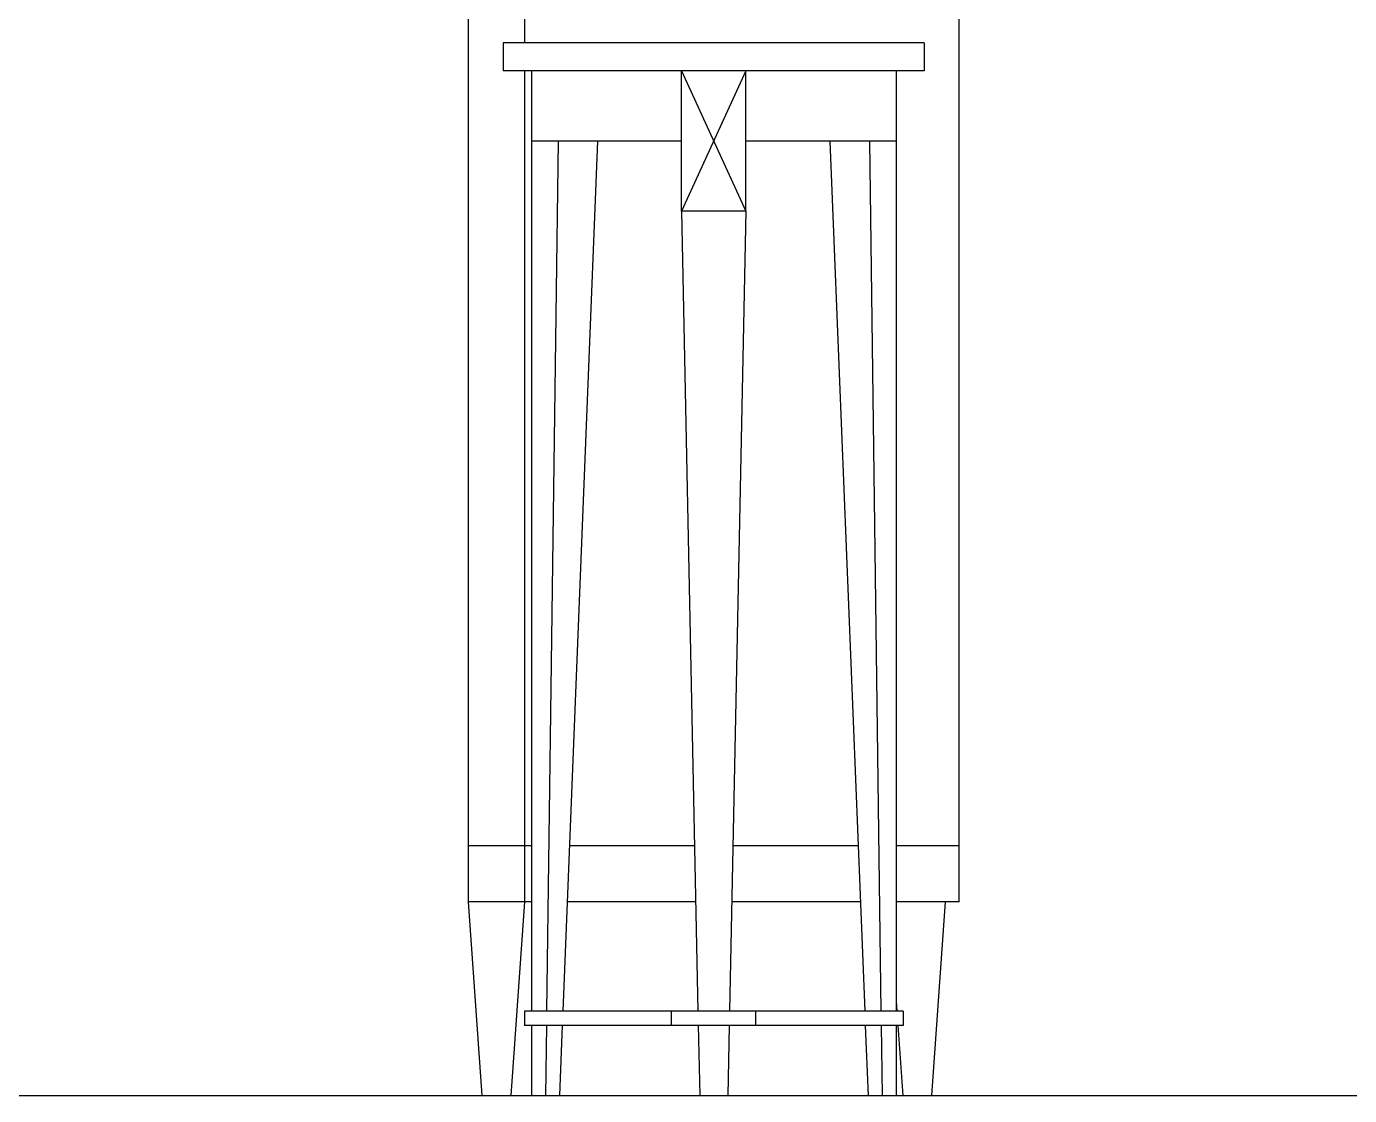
# Model space of a CAD drawing. Header units: inches. Extents: x 6.9 to 49.4, y 11.8 to 36.5.
# Drawn here: x 42.836 to 43.779, y 24.924 to 25.686 of the extents above; entities that cross this region are included whole.
import ezdxf

# ---------------------------------------------------------------- set-up
doc = ezdxf.new("R2010")
doc.units = ezdxf.units.IN
doc.header["$MEASUREMENT"] = 0
doc.layers.add('1', color=1, linetype='Continuous')

msp = doc.modelspace()

# ---------------------------------------------------------------- linework, layer by layer
at = {"layer": '1'}
for p, q in [((43.15066, 25.77407), (43.15066, 25.06189)), ((43.19066, 25.77407), (43.19066, 25.67393)), ((43.50066, 25.06189), (43.50066, 25.77407)), ((43.47566, 25.67393), (43.17566, 25.67393)), ((43.17566, 25.67393), (43.17566, 25.65393)), ((43.47566, 25.67393), (43.47566, 25.65393)), ((43.47566, 25.65393), (43.17566, 25.65393)), ((43.19066, 25.65393), (43.19066, 25.06189)), ((43.19566, 25.65393), (43.19566, 24.98393)), ((43.30271, 25.55393), (43.30271, 25.65393)), ((43.30271, 25.65393), (43.34861, 25.55393)), ((43.34861, 25.65393), (43.30271, 25.55393)), ((43.34861, 25.55393), (43.34861, 25.65393)), ((43.45566, 25.65393), (43.45566, 24.98393)), ((43.30271, 25.60393), (43.19566, 25.60393)), ((43.21473, 25.60393), (43.20646, 24.98393)), ((43.24286, 25.60393), (43.21806, 24.98393)), ((43.45566, 25.60393), (43.34861, 25.60393)), ((43.40846, 25.60393), (43.43326, 24.98393)), ((43.43659, 25.60393), (43.44486, 24.98393)), ((43.30271, 25.55393), (43.31443, 24.98393)), ((43.34861, 25.55393), (43.30271, 25.55393)), ((43.34861, 25.55393), (43.33689, 24.98393)), ((43.19566, 25.10188), (43.15066, 25.10188)), ((43.312, 25.10188), (43.22278, 25.10188)), ((43.42854, 25.10188), (43.33932, 25.10188)), ((43.50066, 25.10188), (43.45566, 25.10188)), ((43.15066, 25.06191), (43.16041, 24.92395)), ((43.19566, 25.06189), (43.15066, 25.06191)), ((43.19066, 25.06189), (43.18091, 24.92394)), ((43.31283, 25.06189), (43.22118, 25.06189)), ((43.43014, 25.06189), (43.3385, 25.06189)), ((43.50066, 25.06189), (43.45566, 25.06189)), ((43.49066, 25.06189), (43.48091, 24.92394)), ((43.46066, 24.98393), (43.19066, 24.98393)), ((43.19066, 24.98393), (43.19066, 24.97393)), ((43.29566, 24.97393), (43.29566, 24.98393)), ((43.35566, 24.97393), (43.35566, 24.98393)), ((43.45566, 24.99115), (43.45617, 24.98393)), ((43.46066, 24.98393), (43.46066, 24.97393)), ((43.46066, 24.97393), (43.19066, 24.97393)), ((43.19566, 24.97393), (43.19566, 24.92393)), ((43.20633, 24.97393), (43.20566, 24.92393)), ((43.21766, 24.97393), (43.21566, 24.92393)), ((43.31463, 24.97393), (43.31566, 24.92393)), ((43.33669, 24.97393), (43.33566, 24.92393)), ((43.43366, 24.97393), (43.43566, 24.92393)), ((43.44499, 24.97393), (43.44566, 24.92393)), ((43.45566, 24.97393), (43.45566, 24.92393)), ((43.45688, 24.97393), (43.46041, 24.92393)), ((28.70199, 24.92393), (49.02819, 24.92393))]:
    msp.add_line(p, q, dxfattribs=at)

doc.saveas('drawing.dxf')
